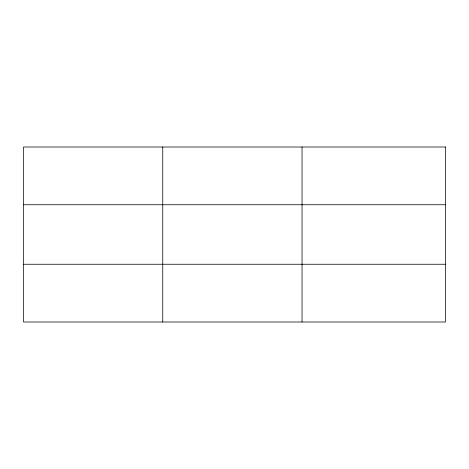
<?xml version="1.0" encoding="UTF-8"?>
<svg xmlns="http://www.w3.org/2000/svg" width="469" height="469" viewBox="0 0 469 469"><rect width="100%" height="100%" fill="white"/><g stroke="black" fill="none" stroke-linecap="round" stroke-linejoin="round"><path stroke-width="0.7" d="M162.743 321.998L162.743 147.002M302.036 321.998L302.036 147.002M23.45 204.748L445.55 204.748M23.45 264.252L445.55 264.252M445.55 147.002L445.55 321.998L23.45 321.998L23.45 147.002L445.55 147.002"/></g></svg>
